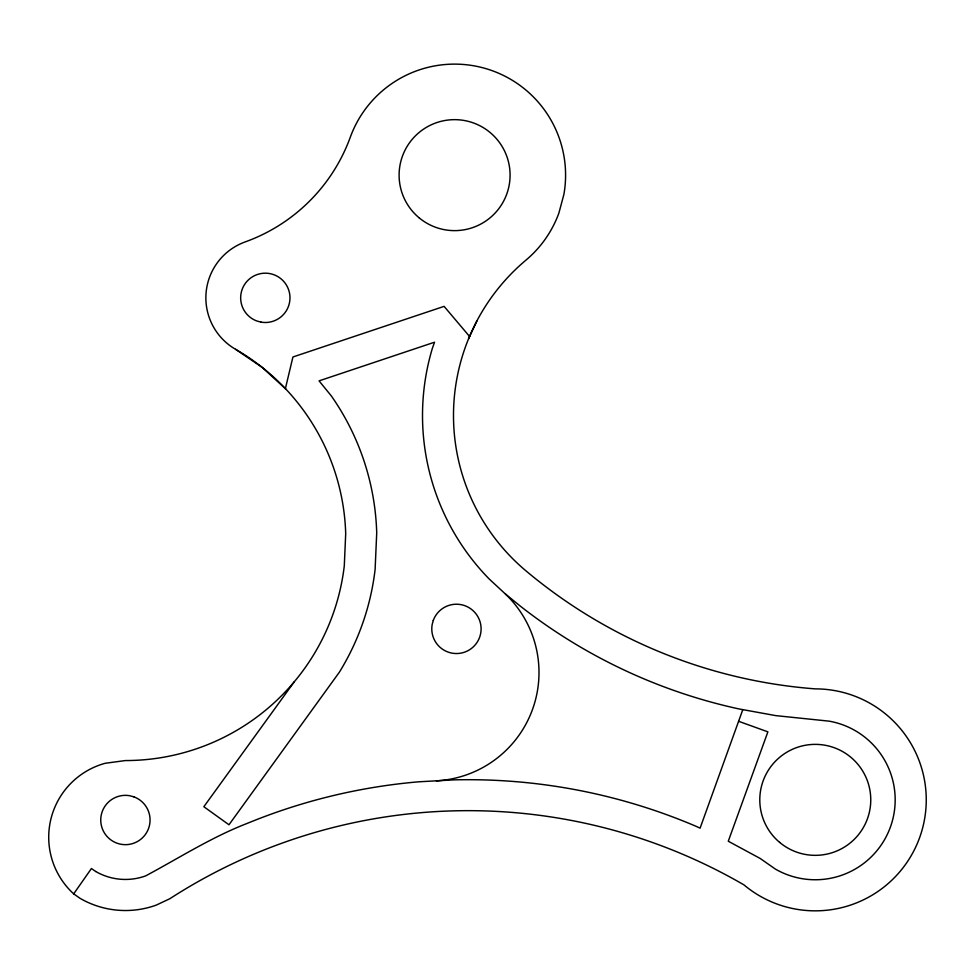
<?xml version="1.0" encoding="UTF-8"?>
<svg xmlns="http://www.w3.org/2000/svg" width="975" height="975" viewBox="0 0 975 975"><rect width="100%" height="100%" fill="white"/><g stroke="black" fill="none" stroke-linecap="round" stroke-linejoin="round"><path stroke-width="1.46" d="M285.382 388.647L292.927 356.984L444.112 306.369L469.609 336.533M742.779 709.69L700.087 828.165L696.101 826.325A580.418 580.418 0 0 0 454.155 779.866L418.738 781.804A580.418 580.418 0 0 0 247.077 823.448C211.417 837.257 179.181 857.939 145.677 875.879A59.402 59.402 0 0 1 95.684 871.479M468.573 338.752L476.885 320.958M73.686 893.868A76.684 76.684 0 0 1 105.178 763.279L125.397 760.561A220.387 220.387 0 0 0 344.297 565.768L345.698 533.764A220.387 220.387 0 0 0 235.597 349.318A59.438 59.438 0 0 1 244.981 241.983A174.83 174.83 0 0 0 350.305 137.183A110.979 110.979 0 0 1 563.891 194.415L558.882 213.098A110.979 110.979 0 0 1 525.927 260.154A202.776 202.776 0 0 0 525.781 570.704A510.096 510.096 0 0 0 815.271 688.874A110.979 110.979 0 0 1 919.559 837.818A110.979 110.979 0 0 1 743.937 884.873A549.449 549.449 0 0 0 169.772 898.755L156.353 905.068A90.517 90.517 0 0 1 80.145 898.389L73.686 893.868L91.431 868.518L95.684 871.492M294.231 681.842L203.848 806.715L228.979 824.777L339.385 672.165A251.416 251.416 0 0 0 375.119 569.363L376.716 532.862A251.416 251.416 0 0 0 331.354 395.972L319.057 380.872L434.533 342.213L432.352 348.38A233.756 233.756 0 0 0 489.231 579.028L505.489 594.092L520.406 606.194A541.052 541.052 0 0 0 738.855 708.91L775.698 715.613L829.152 721.159A79.913 79.913 0 0 1 890.358 827.19A79.913 79.913 0 0 1 775.32 869.054L760.22 858.487L728.276 841.23L767.886 731.847L738.599 721.293M235.597 349.318L262.092 367.307L285.699 388.94M505.489 594.092A108.493 108.493 0 0 1 436.447 780.829M433.266 620.441L432.157 624.597A24.667 24.667 0 0 0 463.515 652.507A24.667 24.667 0 0 0 474.386 611.959A24.667 24.667 0 0 0 433.266 620.441M261.032 322.128L256.876 321.007A24.667 24.667 0 0 1 248.393 279.898A24.667 24.667 0 0 1 288.941 290.757A24.667 24.667 0 0 1 261.032 322.128M133.831 796.831L129.687 795.722A24.667 24.667 0 0 0 101.778 827.08A24.667 24.667 0 0 0 142.326 837.952A24.667 24.667 0 0 0 133.831 796.831M779.61 842.363A55.49 55.49 0 0 0 869.919 809.494A55.49 55.49 0 0 0 796.295 747.715A55.49 55.49 0 0 0 779.61 842.363M418.933 217.657A55.49 55.49 0 0 0 509.242 184.775A55.49 55.49 0 0 0 435.618 122.996A55.49 55.49 0 0 0 418.933 217.657"/></g></svg>
